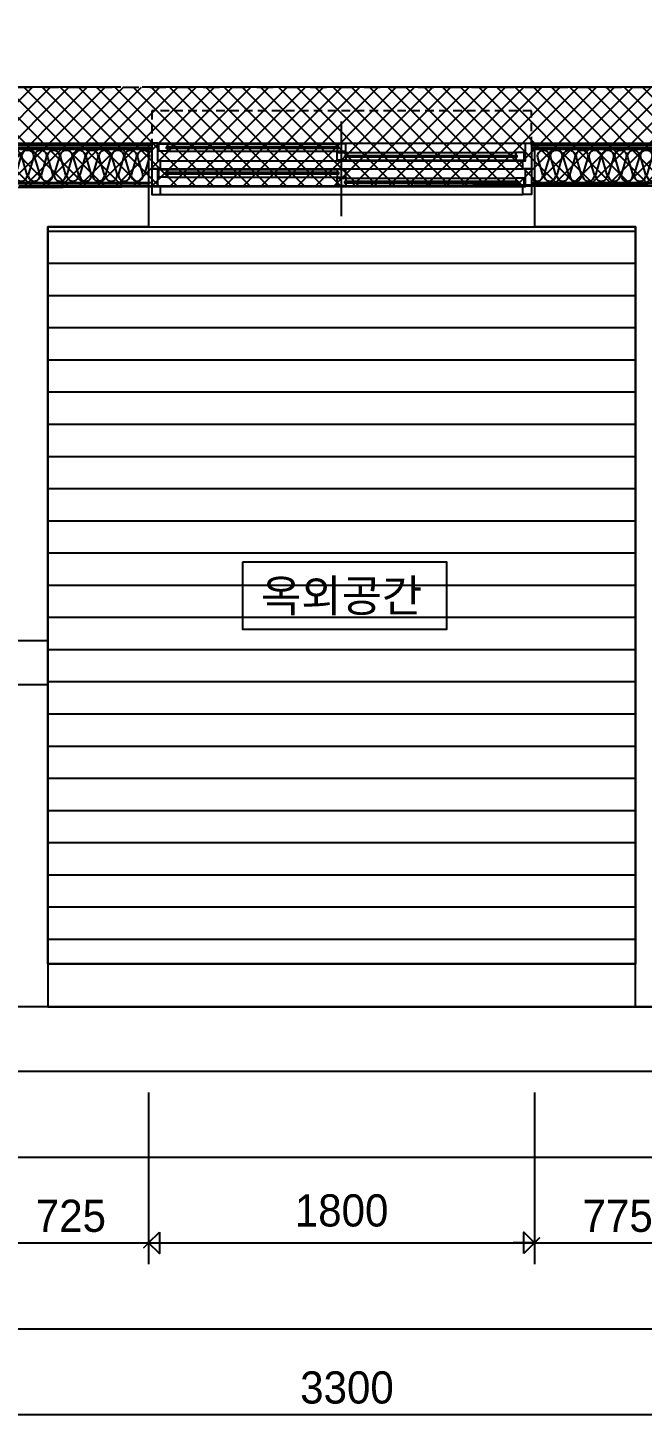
# Model space of a CAD drawing. Header units: millimetres. Extents: x -24416 to 92204, y -190080 to 23760.
# Drawn here: x 16206 to 19070, y -180236 to -173739 of the extents above; entities that cross this region are included whole.
import ezdxf
from ezdxf.enums import TextEntityAlignment as Align

# ---------------------------------------------------------------- set-up
doc = ezdxf.new("R2010")
doc.units = ezdxf.units.MM
doc.header["$LTSCALE"] = 50
for name, pattern in [('AUDIT_D_220706163347-0', [0]), ('CEN', [62, 60, -1, 0, -1]), ('H', [1.3, 0.8, -0.5]), ('HID', [2.5, 1.5, -1])]:
    doc.linetypes.add(name, pattern=pattern)
doc.layers.get('defpoints').update_dxf_attribs({"color": 139})
for name, color, linetype, plot in [('AA-CEN', 1, 'CEN', False), ('Defpoint', 135, 'Continuous', False), ('MC', 135, 'Continuous', False)]:
    doc.layers.add(name, color=color, linetype=linetype, plot=plot)
for name, color, linetype in [('AA-XXXX-DIMS', 7, 'Continuous'), ('AA-단열-바닥-욕실', 30, 'Continuous'), ('ARDM', 7, 'Continuous'), ('CEN_CON', 1, 'CEN'), ('CEN_WALL', 12, 'CEN'), ('CONC', 2, 'Continuous'), ('dan1', 7, 'HID'), ('DIM', 7, 'AUDIT_D_220706163347-0'), ('ELE3_CON', 7, 'Continuous'), ('ELE4', 4, 'Continuous'), ('HAT', 9, 'Continuous'), ('INS', 252, 'Continuous'), ('INSUL', 8, 'Continuous'), ('WAL_DRY', 7, 'Continuous'), ('WIN', 4, 'Continuous'), ('실명', 3, 'AUDIT_D_220706163347-0'), ('실명박스', 7, 'AUDIT_D_220706163347-0'), ('커튼박스', 6, 'Continuous')]:
    doc.layers.add(name, color=color, linetype=linetype)
doc.styles.add('HAUD01', font='Dotum.ttf')
doc.styles.add('맑은고딕', font='malgun.ttf', dxfattribs={"width": 0.9})
doc.dimstyles.new('DIM-50', dxfattribs={"dimscale": 50, "dimtxt": 3, "dimasz": 1, "dimexe": 2, "dimexo": 2, "dimgap": 1, "dimtad": 1, "dimdec": 0, "dimzin": 0, "dimdsep": 46, "dimtxsty": '맑은고딕', "dimblk1": 'DIMDOT', "dimblk2": 'DIMDOT', "dimsah": 1, "dimcen": 0.09, "dimdle": 2, "dimclrd": 7, "dimclre": 7, "dimclrt": 3, "dimadec": 0, "dimazin": 0, "dimtfac": 1, "dimtdec": 0, "dimtix": 1, "dimtmove": 2, "dimatfit": 3, "dimldrblk": 'DIMDOT', "dimfxl": 1, "dimtolj": 1, "dimtzin": 0, "dimarcsym": 0})
doc.dimstyles.new('MCDIM-50', dxfattribs={"dimscale": 50, "dimtxt": 3, "dimasz": 1, "dimexe": 2, "dimexo": 2, "dimgap": 1, "dimtad": 1, "dimdec": 0, "dimzin": 0, "dimdsep": 46, "dimtxsty": '맑은고딕', "dimblk1": 'ARCHTICK', "dimblk2": 'ARCHTICK', "dimsah": 1, "dimcen": 0.09, "dimdle": 2, "dimclrd": 7, "dimclre": 7, "dimclrt": 3, "dimadec": 0, "dimazin": 0, "dimtfac": 1, "dimtdec": 0, "dimtix": 1, "dimtmove": 2, "dimatfit": 3, "dimldrblk": 'ARCHTICK', "dimfxl": 1, "dimtolj": 1, "dimtzin": 0, "dimarcsym": 0})
doc.dimstyles.new('외부100-win', dxfattribs={"dimscale": 50, "dimtxt": 3, "dimasz": 1, "dimexe": 2, "dimexo": 2.5, "dimgap": 1.5, "dimtad": 1, "dimdec": 0, "dimzin": 0, "dimdsep": 46, "dimtxsty": '맑은고딕', "dimblk": 'DO2-2', "dimblk1": 'DO2-2', "dimblk2": 'DIMDOT', "dimcen": 0.09, "dimdle": 2, "dimclrd": 7, "dimclre": 7, "dimclrt": 3, "dimadec": 0, "dimazin": 0, "dimtfac": 1, "dimtdec": 0, "dimtix": 1, "dimtmove": 2, "dimatfit": 3, "dimldrblk": 'DO2-2', "dimfxl": 1, "dimtolj": 1, "dimtzin": 0, "dimarcsym": 0})

# ---------------------------------------------------------------- blocks, each defined once
blk = doc.blocks.new('WIN_이중창_1800')
at = {"layer": 'Defpoint'}
for p, q in [((-15, 240), (-15, 0)), ((1785, 240), (1785, 0))]:
    blk.add_line(p, q, dxfattribs=at)
at = {"layer": 'WIN'}
blk.add_line((885, -100), (885, 340), dxfattribs=at)
at = {"layer": 'WIN', "color": 8}
for p, q in [((1742, 240), (28, 240)), ((865, 196), (73, 196)), ((1697, 237), (905, 237)), ((1697, 202), (905, 202)), ((1730, 158), (40, 158)), ((865, 161), (73, 161)), ((1730, 120), (40, 120)), ((865, 76), (73, 76)), ((1697, 117), (905, 117)), ((1697, 82), (905, 82)), ((1730, 38), (40, 38)), ((1730, 0), (40, 0)), ((865, 41), (73, 41))]:
    blk.add_line(p, q, dxfattribs=at)
at = {"layer": 'WIN'}
for points in [[(40, 158), (28, 158), (28, 240), (0, 240), (0, 120), (40, 120), (40, 158)], [(73, 175.5), (73, 161), (33, 161), (33, 196), (73, 196), (73, 181.5)], [(905, 216.5), (905, 202), (865, 202), (865, 237), (905, 237), (905, 222.5)], [(865, 175.5), (865, 161), (905, 161), (905, 196), (865, 196), (865, 181.5)], [(1704, 222.5), (1704, 216.5), (898, 216.5), (898, 222.5), (1704, 222.5)], [(1697, 216.5), (1697, 202), (1737, 202), (1737, 237), (1697, 237), (1697, 222.5)], [(1730, 158), (1742, 158), (1742, 240), (1770, 240), (1770, 120), (1730, 120), (1730, 158)], [(872, 181.5), (872, 175.5), (66, 175.5), (66, 181.5), (872, 181.5)], [(40, 38), (28, 38), (28, 120), (0, 120), (0, 0), (40, 0), (40, 38)], [(73, 55.5), (73, 41), (33, 41), (33, 76), (73, 76), (73, 61.5)], [(905, 96.5), (905, 82), (865, 82), (865, 117), (905, 117), (905, 102.5)], [(865, 55.5), (865, 41), (905, 41), (905, 76), (865, 76), (865, 61.5)], [(1704, 102.5), (1704, 96.5), (898, 96.5), (898, 102.5), (1704, 102.5)], [(1697, 96.5), (1697, 82), (1737, 82), (1737, 117), (1697, 117), (1697, 102.5)], [(1730, 38), (1742, 38), (1742, 120), (1770, 120), (1770, 0), (1730, 0), (1730, 38)], [(872, 61.5), (872, 55.5), (66, 55.5), (66, 61.5), (872, 61.5)]]:
    blk.add_lwpolyline(points, dxfattribs=at)
blk = doc.blocks.new('DongSinsul_1')
at = {"layer": 'INSUL'}
blk.add_lwpolyline([(0, 0.25, 1.34403), (0.35, 0.25), (0.2, 0.75, -1.34403), (0.55, 0.75), (0.4, 0.25)], format="xyb", dxfattribs=at)
blk = doc.blocks.new('U-131B(기본)', base_point=(-85340.5, -187585.7))
at = {"layer": 'HAT', "ltscale": 100}
h = blk.add_hatch(dxfattribs=at)
h.set_pattern_fill('_USER', color=8, scale=150, pattern_type=0)
h.set_pattern_definition([(0, (-77920.75, -187585.72), (0, 150), [])])
h.paths.add_polyline_path([(-70835.5, -187385.7), (-73575.5, -187385.7), (-73575.5, -183950.7), (-70835.5, -183950.7)])
at = {"layer": 'CEN_CON'}
blk.add_line((-70710.5, -187585.7), (-85945.5, -187585.7), dxfattribs=at)
at = {"layer": 'CEN_WALL'}
for p, q in [((-70710.5, -183760.7), (-74065.5, -183760.7)), ((-73575.5, -186085.7), (-81705.5, -186085.7))]:
    blk.add_line(p, q, dxfattribs=at)
at = {"layer": 'CONC'}
for p, q in [((-73105.5, -183750.7), (-73775.5, -183750.7)), ((-73105.5, -183750.7), (-73105.5, -183950.7)), ((-70585.5, -183750.7), (-71305.5, -183750.7)), ((-71305.5, -183750.7), (-71305.5, -183950.7)), ((-73575.5, -183950.7), (-73575.5, -187585.7)), ((-73105.5, -183950.7), (-73575.5, -183950.7)), ((-70835.5, -183950.7), (-71305.5, -183950.7)), ((-70835.5, -187585.7), (-70835.5, -183950.7)), ((-73575.5, -187585.7), (-74415.5, -187585.7)), ((-70835.5, -187585.7), (-69975.5, -187585.7))]:
    blk.add_line(p, q, dxfattribs=at)
at = {"layer": 'dan1'}
blk.add_lwpolyline([(-76675.5, -185620.7), (-74225.5, -185620.7), (-74225.5, -183300.7), (-70135.5, -183300.7), (-70135.5, -185620.7), (-64745.5, -185620.7)], dxfattribs=at)
at = {"layer": 'ELE3_CON'}
for p, q in [((-73575.5, -187385.7), (-70835.5, -187385.7)), ((-73575.5, -187585.7), (-70835.5, -187585.7))]:
    blk.add_line(p, q, dxfattribs=at)
at = {"layer": 'ELE4'}
blk.add_line((-73105.5, -183950.7), (-71305.5, -183950.7), dxfattribs=at)
at = {"layer": 'HAT', "color": 8, "ltscale": 100}
blk.add_lwpolyline([(-70835.5, -187385.7), (-73575.5, -187385.7), (-73575.5, -183950.7), (-70835.5, -183950.7)], close=True, dxfattribs=at)
at = {"layer": 'INS'}
for p, q in [((-73090.5, -183590.7), (-73935.5, -183590.7)), ((-70425.5, -183590.7), (-71320.5, -183590.7)), ((-73090.5, -183745.7), (-73780.5, -183745.7)), ((-70580.5, -183745.7), (-71320.5, -183745.7)), ((-70835.5, -186070.7), (-70835.5, -185620.7))]:
    blk.add_line(p, q, dxfattribs=at)
at = {"layer": 'MC'}
for p, q in [((-76985.5, -183560.7), (-70710.5, -183560.7)), ((-73575.5, -185880.7), (-81705.5, -185880.7))]:
    blk.add_line(p, q, dxfattribs=at)
at = {"layer": 'WAL_DRY'}
for p, q in [((-73090.5, -183570.7), (-73955.5, -183570.7)), ((-73090.5, -183580.7), (-73945.5, -183580.7)), ((-70405.5, -183570.7), (-71320.5, -183570.7)), ((-70415.5, -183580.7), (-71320.5, -183580.7))]:
    blk.add_line(p, q, dxfattribs=at)
at = {"layer": '커튼박스', "linetype": 'H'}
blk.add_lwpolyline([(-71320.5, -183570.7), (-71320.5, -183410.7), (-73090.5, -183410.7), (-73090.5, -183570.7)], dxfattribs=at)
at = {"layer": 'INSUL', "xscale": 150, "yscale": 150, "zscale": 150, "row_count": 1, "row_spacing": 1, "column_spacing": 60}
for p, column_count in [((-73785.5, -183740.7), 11), ((-71320.5, -183740.7), 12)]:
    blk.add_blockref('DongSinsul_1', p, dxfattribs=dict(at, column_count=column_count))
at = {"layer": 'WIN', "xscale": -1}
blk.add_blockref('WIN_이중창_1800', (-71320.5, -183800.7), dxfattribs=at)
blk = doc.blocks.new('A$C415C5DAF')
at = {"layer": '실명박스'}
blk.add_lwpolyline([(4721.8, -194605.3), (4721.8, -194917.8), (5674.4, -194917.8), (5674.4, -194605.3)], close=True, dxfattribs=at)
at = {"layer": '실명', "style": 'HAUD01'}
blk.add_text('옥외공간', height=150, dxfattribs=at).set_placement((5183.4, -194760.5), align=Align.MIDDLE)
blk = doc.blocks.new('A$C1CAF0AFA')
at = {"layer": 'HAT'}
h = blk.add_hatch(dxfattribs=at)
h.set_pattern_fill('_USER', color=5, scale=60, angle=45, double=1, pattern_type=0)
h.set_pattern_definition([(45, (0, -53460), (-42.426407, 42.426407), []), (135, (0, -53460), (-42.426407, -42.426407), [])])
h.paths.add_polyline_path([(16098.8, -198242), (19288.8, -198224.5), (19288.8, -200545.9), (28533.8, -200545.9), (28533.8, -193300.9), (30028.8, -193300.9), (30028.8, -191060.9), (25838.8, -191060.9), (25838.8, -195035.9), (19288.8, -195035.9), (19288.8, -195485.9), (25778.8, -195485.9), (25778.8, -195163.4), (25978.8, -195163.4), (25978.8, -195485.9), (26288.8, -195485.9), (26288.8, -191510.9), (29578.8, -191510.9), (29578.8, -192850.9), (28083.8, -192850.9), (28083.8, -200095.9), (25328.8, -200095.9), (25328.8, -200385.9), (25128.8, -200385.9), (25128.8, -200095.9), (19738.8, -200095.9), (19738.8, -197775.9), (15648.8, -197775.9), (15648.8, -200095.9), (13198.8, -200095.9), (13198.8, -200385.9), (12998.8, -200385.9), (12998.8, -200095.9), (8748.8, -200095.9), (8748.8, -199920.9), (8478.8, -199920.9), (8478.8, -200210.9), (8278.8, -200210.9), (8278.8, -199920.9), (4928.8, -199920.9), (4928.8, -194380.9), (8278.8, -194380.9), (8278.8, -194090.9), (8478.8, -194090.9), (8478.8, -194380.9), (9548.8, -194380.9), (9548.8, -193940.9), (12388.8, -193940.9), (12388.8, -195485.9), (12698.8, -195485.9), (12698.8, -195163.4), (12898.8, -195163.4), (12898.8, -195485.9), (19051.8, -195485.9), (19051.8, -195035.9), (16968.8, -195035.9), (16968.8, -194886), (15568.8, -194886), (15568.8, -195035.9), (12838.8, -195035.9), (12838.8, -193490.9), (9098.8, -193490.9), (9098.8, -193930.9), (4478.8, -193930.9), (4478.8, -200370.9), (8298.8, -200370.9), (8298.8, -200545.9), (16098.8, -200545.9)])
at = {"layer": 'AA-CEN', "color": 4}
for points in [[(19738.8, -197775.9), (15648.8, -197775.9), (15648.8, -200095.9), (13198.8, -200095.9), (13198.8, -200385.9), (12998.8, -200385.9), (12998.8, -200095.9), (8748.8, -200095.9)], [(8298.8, -200545.9), (16098.8, -200545.9), (16098.8, -198242), (19288.8, -198224.5)]]:
    blk.add_lwpolyline(points, dxfattribs=at)
blk = doc.blocks.new('DIMDOT')
at = {"layer": 'AA-XXXX-DIMS'}
for p, q in [((0, -1.5), (0, 1.5)), ((-1.5, 0), (1.5, 0))]:
    blk.add_line(p, q, dxfattribs=at)
for radius in [0.5, 0.25]:
    blk.add_circle((0, 0), radius, dxfattribs=at)
blk = doc.blocks.new('*D144')
at = {"layer": 'defpoints', "color": 0, "transparency": 16777216}
for p in [(19130.6, -202360.9), (22430.6, -202360.9), (22430.6, -203960.9)]:
    blk.add_point(p, dxfattribs=at)
at = {"layer": 'DIM', "color": 7, "lineweight": -2, "transparency": 16777216}
for p, q in [((19130.6, -202460.9), (19130.6, -204060.9)), ((22430.6, -202460.9), (22430.6, -204060.9)), ((19180.6, -203960.9), (22380.6, -203960.9))]:
    blk.add_line(p, q, dxfattribs=at)
at = {"layer": 'DIM', "color": 7, "lineweight": -2, "transparency": 16777216, "xscale": 50, "yscale": 50, "zscale": 50, "rotation": 180}
blk.add_blockref('DIMDOT', (19130.6, -203960.9), dxfattribs=at)
at = {"layer": 'DIM', "color": 7, "lineweight": -2, "transparency": 16777216, "xscale": 50, "yscale": 50, "zscale": 50}
blk.add_blockref('DIMDOT', (22430.6, -203960.9), dxfattribs=at)
at = {"layer": 'DIM', "color": 3, "transparency": 16777216, "insert": (20780.6, -203835.8), "char_height": 150, "attachment_point": 5, "style": 'HAUD01'}
blk.add_mtext('\\A1;3300', dxfattribs=at)
blk = doc.blocks.new('_ArchTick')
at = {"color": 0, "linetype": 'ByBlock', "const_width": 0.15}
blk.add_lwpolyline([(-0.5, -0.5), (0.5, 0.5)], dxfattribs=at)
blk = doc.blocks.new('*D199')
at = {"layer": 'defpoints', "color": 0, "linetype": 'ByBlock', "transparency": 16777216}
for p in [(19130.6, -202360.9), (19855.6, -202360.9), (19855.6, -203160.9)]:
    blk.add_point(p, dxfattribs=at)
at = {"layer": 'DIM', "color": 7, "linetype": 'ByBlock', "lineweight": -2, "transparency": 16777216}
for p, q in [((19130.6, -202460.9), (19130.6, -203260.9)), ((19855.6, -202460.9), (19855.6, -203260.9)), ((19030.6, -203160.9), (19955.6, -203160.9))]:
    blk.add_line(p, q, dxfattribs=at)
at = {"layer": 'DIM', "color": 7, "linetype": 'ByBlock', "lineweight": -2, "transparency": 16777216, "xscale": 50, "yscale": 50, "zscale": 50, "rotation": 180}
blk.add_blockref('_ArchTick', (19130.6, -203160.9), dxfattribs=at)
at = {"layer": 'DIM', "color": 7, "linetype": 'ByBlock', "lineweight": -2, "transparency": 16777216, "xscale": 50, "yscale": 50, "zscale": 50}
blk.add_blockref('_ArchTick', (19855.6, -203160.9), dxfattribs=at)
at = {"layer": 'DIM', "color": 3, "linetype": 'ByBlock', "transparency": 16777216, "insert": (19493.1, -203035.8), "char_height": 150, "attachment_point": 5, "style": 'HAUD01'}
blk.add_mtext('\\A1;725', dxfattribs=at)
blk = doc.blocks.new('DO2-2')
at = {"layer": 'ARDM'}
blk.add_line((0, 0), (-2, 0), dxfattribs=at)
blk.add_lwpolyline([(-1, -1), (-1, 1), (0, 0)], close=True, dxfattribs=at)
blk = doc.blocks.new('*D200')
at = {"layer": 'defpoints', "color": 0, "linetype": 'ByBlock', "transparency": 16777216}
for p in [(19855.6, -202360.9), (21655.6, -202360.9), (21655.6, -203160.9)]:
    blk.add_point(p, dxfattribs=at)
at = {"layer": 'DIM', "color": 7, "linetype": 'ByBlock', "lineweight": -2, "transparency": 16777216}
for p, q in [((19855.6, -202485.9), (19855.6, -203260.9)), ((21655.6, -202485.9), (21655.6, -203260.9)), ((19905.6, -203160.9), (21605.6, -203160.9))]:
    blk.add_line(p, q, dxfattribs=at)
at = {"layer": 'DIM', "color": 7, "linetype": 'ByBlock', "lineweight": -2, "transparency": 16777216, "xscale": 50, "yscale": 50, "zscale": 50, "rotation": 180}
blk.add_blockref('DO2-2', (19855.6, -203160.9), dxfattribs=at)
at = {"layer": 'DIM', "color": 7, "linetype": 'ByBlock', "lineweight": -2, "transparency": 16777216, "xscale": 50, "yscale": 50, "zscale": 50}
blk.add_blockref('DO2-2', (21655.6, -203160.9), dxfattribs=at)
at = {"layer": 'DIM', "color": 3, "linetype": 'ByBlock', "transparency": 16777216, "insert": (20755.6, -203010.8), "char_height": 150, "attachment_point": 5, "style": 'HAUD01'}
blk.add_mtext('\\A1;1800', dxfattribs=at)
blk = doc.blocks.new('*D201')
at = {"layer": 'defpoints', "color": 0, "linetype": 'ByBlock', "transparency": 16777216}
for p in [(21655.6, -202360.9), (22430.6, -202360.9), (22430.6, -203160.9)]:
    blk.add_point(p, dxfattribs=at)
at = {"layer": 'DIM', "color": 7, "linetype": 'ByBlock', "lineweight": -2, "transparency": 16777216}
for p, q in [((21655.6, -202460.9), (21655.6, -203260.9)), ((22430.6, -202460.9), (22430.6, -203260.9)), ((21555.6, -203160.9), (22530.6, -203160.9))]:
    blk.add_line(p, q, dxfattribs=at)
at = {"layer": 'DIM', "color": 7, "linetype": 'ByBlock', "lineweight": -2, "transparency": 16777216, "xscale": 50, "yscale": 50, "zscale": 50, "rotation": 180}
blk.add_blockref('_ArchTick', (21655.6, -203160.9), dxfattribs=at)
at = {"layer": 'DIM', "color": 7, "linetype": 'ByBlock', "lineweight": -2, "transparency": 16777216, "xscale": 50, "yscale": 50, "zscale": 50}
blk.add_blockref('_ArchTick', (22430.6, -203160.9), dxfattribs=at)
at = {"layer": 'DIM', "color": 3, "linetype": 'ByBlock', "transparency": 16777216, "insert": (22043.1, -203035.8), "char_height": 150, "attachment_point": 5, "style": 'HAUD01'}
blk.add_mtext('\\A1;775', dxfattribs=at)
blk = doc.blocks.new('DIM-1108')
at = {"layer": 'DIM', "linetype": 'ByBlock'}
for base, p1, p2, dimstyle, picture, middle in [((19855.6, -203160.9), (19130.6, -202360.9), (19855.6, -202360.9), 'MCDIM-50', '*D199', (19493.1, -203035.8)), ((21655.6, -203160.9), (19855.6, -202360.9), (21655.6, -202360.9), '외부100-win', '*D200', (20755.6, -203010.8)), ((22430.6, -203160.9), (21655.6, -202360.9), (22430.6, -202360.9), 'MCDIM-50', '*D201', (22043.1, -203035.8))]:
    dim = blk.add_linear_dim(base=base, p1=p1, p2=p2, angle=180, dimstyle=dimstyle, override={"dimtxsty": 'HAUD01'}, dxfattribs=at)
    dim.commit()
    dim.dimension.update_dxf_attribs({"geometry": picture, "text_midpoint": middle})
at = {"layer": 'DIM'}
dim = blk.add_linear_dim(base=(22430.6, -203960.9), p1=(19130.6, -202360.9), p2=(22430.6, -202360.9), angle=180, dimstyle='DIM-50', override={"dimscale": 50, "dimtxsty": 'HAUD01'}, dxfattribs=at)
dim.commit()
dim.dimension.update_dxf_attribs({"geometry": '*D144', "text_midpoint": (20780.6, -203835.8)})

msp = doc.modelspace()

# ---------------------------------------------------------------- linework, layer by layer
at = {"layer": 'defpoints'}
for points in [[(36263.8, -164275.9), (2328.8, -164275.9), (2328.8, -180200.9), (36263.8, -180200.9)], [(35863.8, -164675.9), (2728.8, -164675.9), (2728.8, -179800.9), (35863.8, -179800.9)], [(35463.8, -165075.9), (3128.8, -165075.9), (3128.8, -179400.9), (35463.8, -179400.9)], [(35063.8, -165475.9), (3528.8, -165475.9), (3528.8, -179000.9), (35063.8, -179000.9)], [(34663.8, -165875.9), (3928.8, -165875.9), (3928.8, -178600.9), (34663.8, -178600.9)]]:
    msp.add_lwpolyline(points, close=True, dxfattribs=at)

# ---------------------------------------------------------------- block references
for name, p in [('DIM-1108', (-3086.8, 23760)), ('U-131B(기본)', (4533.8, -178300.9))]:
    msp.add_blockref(name, p)
at = {"layer": 'AA-단열-바닥-욕실'}
msp.add_blockref('A$C1CAF0AFA', (0, 23760), dxfattribs=at)
at = {"layer": '실명박스'}
msp.add_blockref('A$C415C5DAF', (12485.4, 18377.1), dxfattribs=at)

doc.saveas('drawing.dxf')
